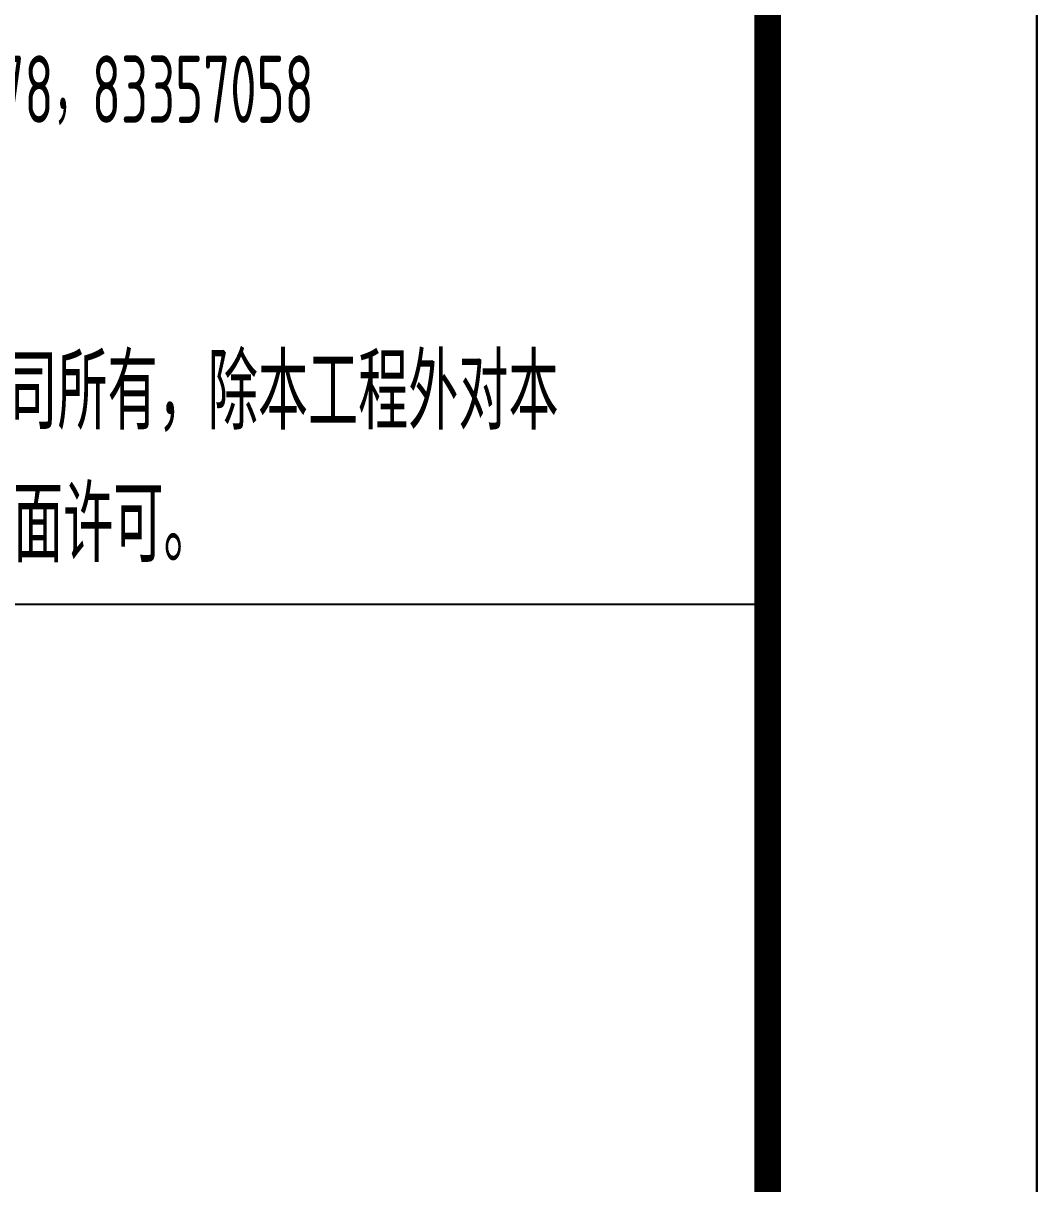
# Model space of a CAD drawing. Extents: x 580289 to 1106878, y -144605 to 78052.
# Drawn here: x 830521 to 834287, y -10997 to -6687 of the extents above; entities that cross this region are included whole.
import ezdxf
from ezdxf.enums import TextEntityAlignment as Align

# ---------------------------------------------------------------- set-up
doc = ezdxf.new("R2010")
doc.units = 0
doc.header["$LTSCALE"] = 100
doc.layers.add('T图框', color=7, linetype='CONTINUOUS')
doc.layers.add('图框', color=254, linetype='CONTINUOUS')
doc.styles.add('HZTXT2', font='tssdeng.shx', dxfattribs={"width": 0.7, "bigfont": 'tssdchn.shx'})
doc.styles.add('TK', font='tssdeng.shx', dxfattribs={"width": 0.7, "bigfont": 'tssdchn.shx'})

# ---------------------------------------------------------------- blocks, each defined once
blk = doc.blocks.new('A$C72C84CBD')
at = {"layer": '图框', "color": 0}
blk.add_line((76100, 52931.8), (83100, 52931.8), dxfattribs=at)
for points in [[(0, 0), (0, 59400), (84100, 59400), (84100, 0)], [(0, 0), (84100, 0), (84100, 59400), (0, 59400)]]:
    blk.add_lwpolyline(points, close=True, dxfattribs=at)
at = {"layer": '图框', "color": 0, "const_width": 100}
blk.add_lwpolyline([(2500, 1000), (83100, 1000), (83100, 58400), (2500, 58400)], close=True, dxfattribs=at)
at = {"layer": '图框', "color": 0, "style": 'TK', "width": 0.6}
blk.add_text('0591-83357028，83357078，83357058', height=250, dxfattribs=at).set_placement((79801.9, 54841), align=Align.MIDDLE)
at = {"layer": '图框', "color": 0, "style": 'HZTXT2', "width": 0.7}
for s, p in [('本图版权属福州精业建筑工程设计咨询有限公司所有，除本工程外对本', (76551.3, 53580.3)), ('图的任何其它用途和复制，必须获得本院的书面许可。', (76572.7, 53088.1))]:
    blk.add_text(s, height=280, dxfattribs=at).set_placement(p)
blk = doc.blocks.new('图框')
at = {"layer": 'T图框', "color": 4}
blk.add_blockref('A$C72C84CBD', (602717, 102743.5), dxfattribs=at)

msp = doc.modelspace()

# ---------------------------------------------------------------- block references
at = {"layer": 'T图框'}
msp.add_blockref('图框', (147470.2, -164520.5), dxfattribs=at)

doc.saveas('drawing.dxf')
